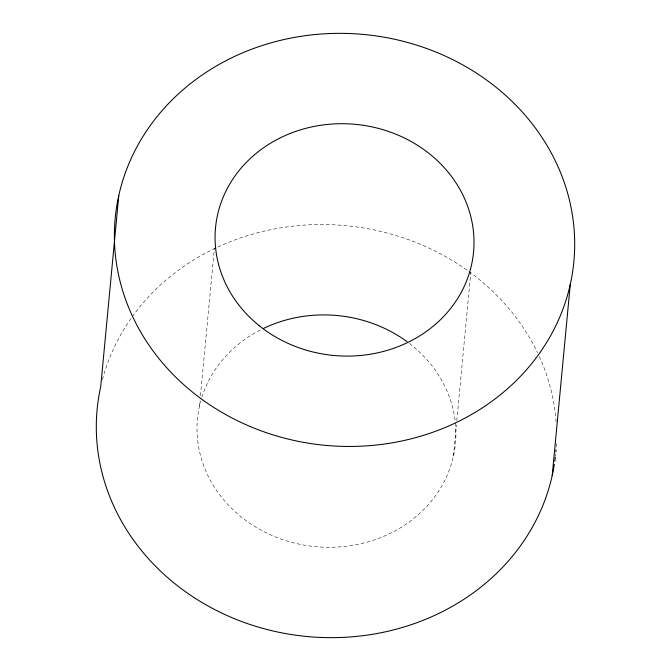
<?xml version="1.0" encoding="UTF-8"?>
<svg xmlns="http://www.w3.org/2000/svg" width="671" height="671" viewBox="0 0 671 671"><rect width="100%" height="100%" fill="white"/><g stroke="black" fill="none" stroke-linecap="round" stroke-linejoin="round"><path stroke-width="0.5" stroke-dasharray="3.35 2.52" d="M199.48 406.098L200.075 399.866M200.461 395.705L214.41 248.153M453.445 456.095L456.389 424.919M456.783 420.767L470.832 272.174M455.383 422.864A129.578 116.066 5.4 0 1 316.897 546.764A129.578 116.066 5.4 0 1 200.696 401.208M201.845 397.299A129.578 116.066 5.4 0 1 261.682 329.318M409.411 343.451A129.578 116.066 5.4 0 1 455.273 421.858M555.68 454.032A230.363 206.333 5.4 0 1 555.454 456.112M102.428 379.627A230.363 206.333 5.4 0 1 131.65 317.517M132.262 316.662A230.363 206.333 5.4 0 1 344.5 225.548A230.363 206.333 5.4 0 1 537.58 352.77M539.325 356.502A230.363 206.333 5.4 0 1 556.125 421.816M556.435 443.615A230.363 206.333 5.4 0 1 556.133 448.832"/><path stroke-width="1.01" d="M118.792 195.462L100.717 386.655A230.363 206.333 5.4 0 0 287.834 633.969A230.363 206.333 5.4 0 0 554.338 464.366M552.208 475.538L570.283 284.345A230.363 206.333 5.4 0 0 270.514 42.986A230.363 206.333 5.4 0 0 192.812 392.376A230.363 206.333 5.4 0 0 570.283 284.345M263.527 328.413A129.578 116.066 5.4 0 1 406.953 341.606M555.336 457.144A230.363 206.333 5.4 0 1 554.8 461.279M556.049 449.872A230.363 206.333 5.4 0 1 555.873 451.952M259.191 325.67A129.578 116.066 5.4 0 0 471.52 264.902A129.578 116.066 5.4 0 0 302.898 129.134A129.578 116.066 5.4 0 0 259.191 325.67"/></g></svg>
